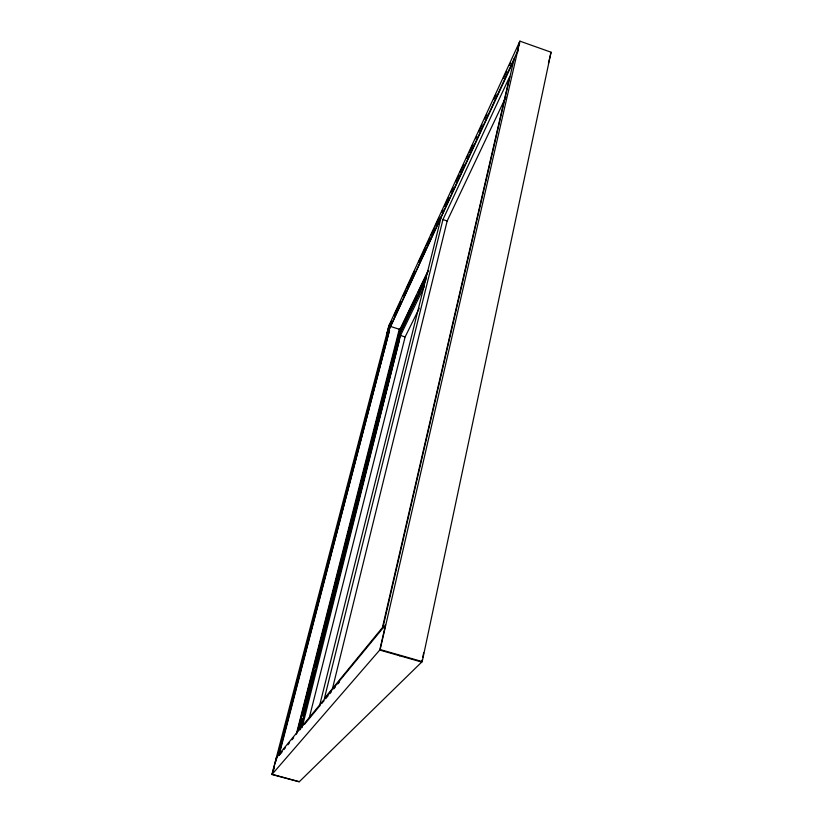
<?xml version="1.0" encoding="UTF-8"?>
<svg xmlns="http://www.w3.org/2000/svg" width="823" height="823" viewBox="0 0 823 823"><rect width="100%" height="100%" fill="white"/><g stroke="black" fill="none" stroke-linecap="round" stroke-linejoin="round"><path stroke-width="1.23" d="M422.22 659.768L421.736 662.052L379.742 650.047L385.514 624.945L276.528 757.366L272.115 774.309L299.346 781.665M422.703 657.495L423.66 652.937M548.437 63.268L551.06 52.219L519.899 41.15L388.929 325.63L271.94 774.505L299.161 781.85L422.209 661.589L551.06 52.219M519.447 42.138L517.132 52.188L387.355 333.377L388.94 327.266M271.94 774.505L380.154 649.563L519.899 41.15M517.574 52.343L518.099 50.08M382.757 628.288L514.118 58.711M332.461 688.686L447.177 220.965L505.908 96.898M442.949 219.556L324.406 698.429L382.438 627.558L509.715 76.601L442.949 219.556L447.578 221.099M319.478 706.041L441.365 216.377M302.092 727.604L398.846 342.121M309.325 717.594L405.122 336.946L419.236 308.306M428.176 270.52L399.916 329.457L398.044 336.792L426.52 277.721M297.031 733.005L398.97 333.356L400.554 333.86M299.819 723.263L303.317 709.549M309.664 684.633L311.578 677.164M312.205 674.665L313.162 670.93M313.8 668.441L314.746 664.706M319.519 646.014L321.423 638.535M322.06 636.045L325.558 622.342M330.321 603.65L331.268 599.916M331.906 597.426L333.819 589.947M334.447 587.457L336.988 577.489M340.166 565.031L341.123 561.296M341.761 558.807L343.664 551.328M344.302 548.838L346.205 541.359M346.843 538.87L347.79 535.135M350.022 526.411L350.968 522.667M351.606 520.177L353.509 512.708M354.147 510.209L356.061 502.74M356.688 500.25L359.229 490.282M361.462 481.558L363.365 474.079M364.003 471.589L365.906 464.11M366.544 461.621L368.447 454.152M369.085 451.652L370.031 447.918M371.307 442.939L373.21 435.46M373.848 432.97L375.751 425.491M376.389 423.001L378.292 415.522M378.93 413.033L383.065 396.84M383.703 394.351L385.606 386.872M386.244 384.382L388.147 376.903M388.785 374.414L390.688 366.935M391.326 364.445L392.91 358.211M393.548 355.721L395.452 348.252M396.089 345.753L400.225 329.56M298.049 730.618L398.97 333.356M299.5 729.682L302.35 718.479M302.977 715.989L314.695 669.943M315.322 667.453L400.472 334.025M326.134 626.488L327.081 622.754M338.469 577.952L339.415 574.217M350.804 529.415L351.76 525.681M371.368 448.525L372.315 444.79M382.129 406.212L383.076 402.478M383.703 399.988L384.66 396.254M386.234 390.03L387.191 386.296M390.349 373.848L391.295 370.113M393.517 361.41L395.41 353.941M396.048 351.452L396.995 347.718M398.569 341.494L399.525 337.759M360.69 490.714L361.636 486.979M373.025 442.157L373.971 438.422M385.359 393.61L386.316 389.876M393.589 361.246L394.536 357.511M397.704 345.063L398.651 341.329M300.333 729.703L400.534 335.475L424.483 286.075M296.29 734.281L399.494 328.449M277.69 755.956L389.783 325.342L389.156 325.136L387.036 333.274M278.719 755L389.495 330.321L388.549 330.023M279.1 755.103L389.495 330.321M273.113 772.046L274.347 767.314M275.89 761.409L276.816 757.86M389.258 326.052L391.409 321.392M394.094 315.579L400.534 301.609M403.208 295.796L405.358 291.136M406.428 288.811L414.483 271.364M418.773 262.053L425.213 248.083M426.283 245.758L430.038 237.621M431.118 235.285L434.338 228.31M435.408 225.975L439.163 217.838M441.848 212.015L442.918 209.69M444.533 206.203L448.288 198.055M450.973 192.232L453.113 187.582M455.798 181.76L459.018 174.785M460.088 172.46L463.853 164.312M466.528 158.489L468.143 155.002M469.213 152.677L472.968 144.529M475.653 138.706L476.723 136.381M478.873 131.731L482.093 124.746M484.778 118.934L486.918 114.274M493.903 99.151L496.043 94.491M503.553 78.206L506.773 71.22M509.458 65.408L510.538 63.083M518.583 45.625L519.652 43.3M388.97 329.879L513.799 60.511M400.78 328.408L416.88 294.86M417.981 292.587L428.536 270.572M399.206 333.624L397.735 336.689L398.671 336.998M398.363 336.895L425.738 280.149M280.067 753.909L281.703 751.934M304.51 724.322L319.982 705.578M321.618 703.603L324.056 700.651M325.692 698.676L328.13 695.713M329.756 693.748L331.391 691.773M333.829 688.81L335.465 686.845M337.903 683.882L339.539 681.907M278.925 755.596L282.196 751.646M283.822 749.671L285.458 747.696M287.906 744.733L289.542 742.758M291.99 739.795L293.626 737.82M399.309 655.633L399.906 655.797M276.528 757.366L277.3 757.572M380.154 649.563L422.209 661.589M390.441 326.422L399.916 329.457M400.534 335.475L404.947 336.895"/></g></svg>
